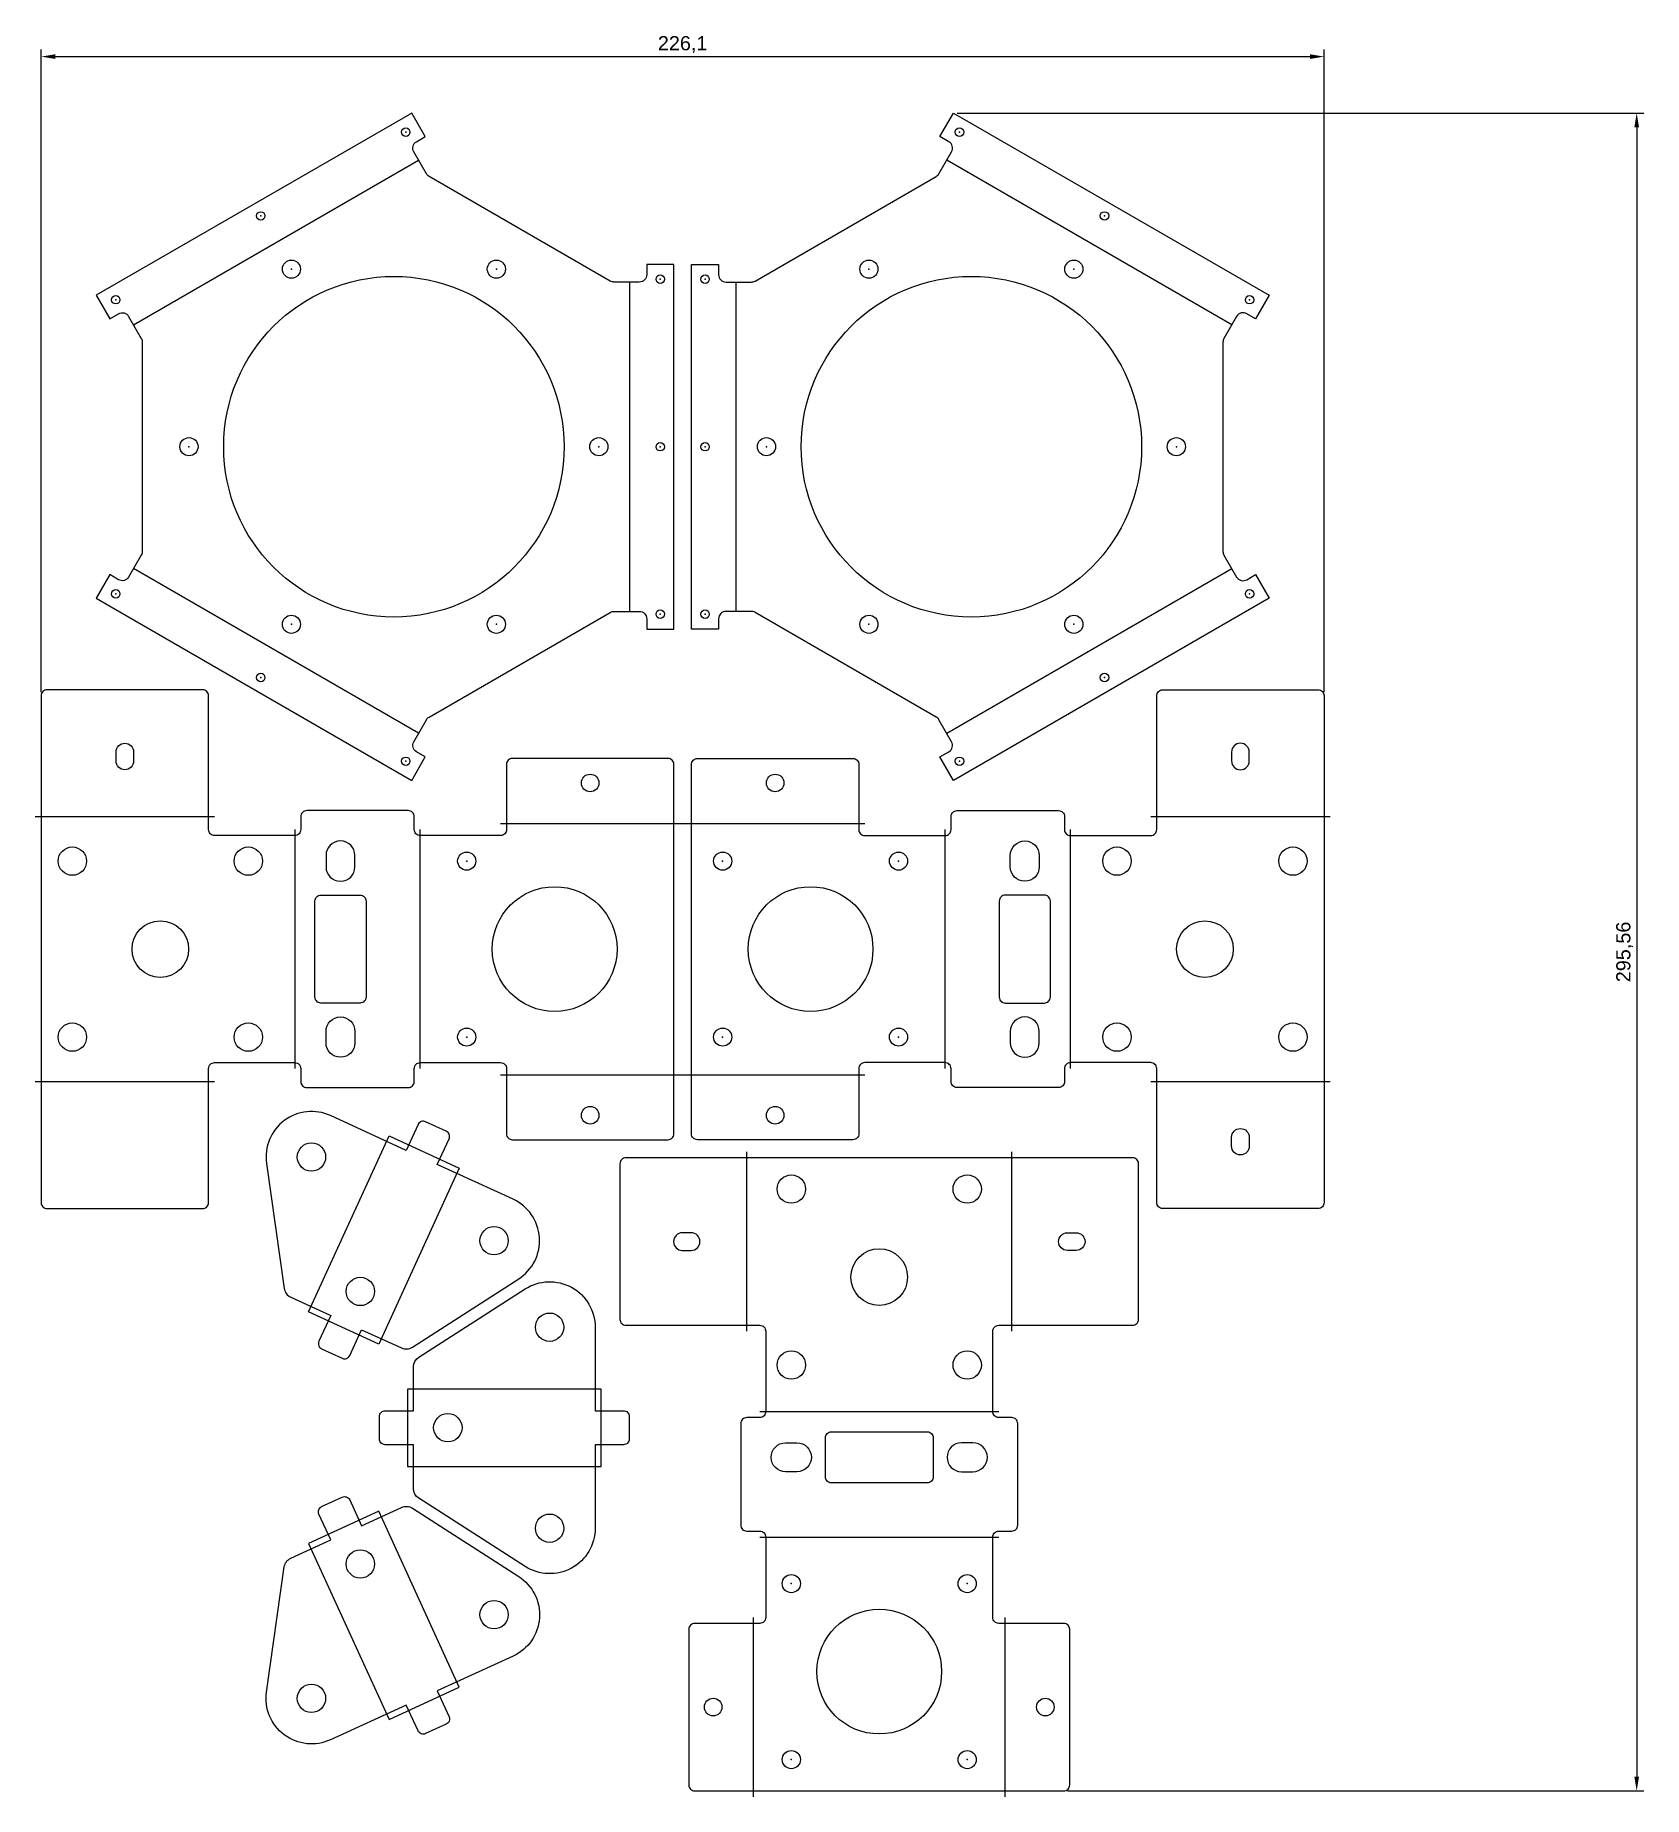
# Model space of a CAD drawing. Header units: millimetres. Extents: x -114 to 169, y -75 to 235.
import ezdxf

# ---------------------------------------------------------------- set-up
doc = ezdxf.new("R2010")
doc.units = ezdxf.units.MM
doc.layers.get('0').update_dxf_attribs({"color": 252})
for name, color, linetype in [('Contour extérieur', 3, 'Continuous'), ('Contour intérieur', 131, 'Continuous'), ('Face1_Gravure_V_pli_90°', 6, 'Continuous'), ('Perçage_1.5mm', 134, 'Continuous'), ('Perçage_3.2mm', 14, 'Continuous')]:
    doc.layers.add(name, color=color, linetype=linetype)
doc.styles.get("Standard").update_dxf_attribs({"font": 'arial.ttf'})
doc.dimstyles.new('ISO-25', dxfattribs={"dimtxt": 2.5, "dimasz": 2.5, "dimexe": 1.25, "dimexo": 0.625, "dimtad": 1, "dimtxsty": 'Standard', "dimcen": 2.5, "dimadec": 0, "dimazin": 0, "dimtfac": 1, "dimtmove": 0, "dimatfit": 3, "dimfxl": 1, "dimarcsym": 0})

# ---------------------------------------------------------------- blocks, each defined once
blk = doc.blocks.new('*D5')
at = {"color": 0, "lineweight": -2}
for p, q in [((-113.05, 119.24), (-113.05, 232.44)), ((-110.55, 231.19), (110.55, 231.19)), ((113.05, 119.24), (113.05, 232.44))]:
    blk.add_line(p, q, dxfattribs=at)
at = {"color": 0}
for points in [[(-110.55, 231.61), (-110.55, 230.78), (-113.05, 231.19)], [(110.55, 230.78), (110.55, 231.61), (113.05, 231.19)]]:
    blk.add_solid(points, dxfattribs=at)
at = {"color": 0, "insert": (0, 233.32), "char_height": 2.5, "attachment_point": 5}
blk.add_mtext('226,1', dxfattribs=at)
blk = doc.blocks.new('*D6')
at = {"color": 0, "lineweight": -2}
for p, q in [((48.37, 221.25), (169.39, 221.25)), ((168.14, 218.75), (168.14, -71.81)), ((67.8, -74.31), (169.39, -74.31))]:
    blk.add_line(p, q, dxfattribs=at)
at = {"color": 0}
for points in [[(168.55, 218.75), (167.72, 218.75), (168.14, 221.25)], [(167.72, -71.81), (168.55, -71.81), (168.14, -74.31)]]:
    blk.add_solid(points, dxfattribs=at)
at = {"color": 0, "insert": (166.01, 73.47), "char_height": 2.5, "attachment_point": 5, "rotation": 90}
blk.add_mtext('295,56', dxfattribs=at)

msp = doc.modelspace()

# ---------------------------------------------------------------- linework, layer by layer
for centre, radius in [((-48.803, 217.88), 0.75), ((48.803, 217.88), 0.75), ((-74.36, 203.125), 0.75), ((74.36, 203.125), 0.75), ((-68.947, 193.749), 1.6), ((-32.828, 193.749), 1.6), ((-3.943, 191.98), 0.75), ((3.943, 191.98), 0.75), ((32.828, 193.749), 1.6), ((68.947, 193.749), 1.6), ((-99.917, 188.37), 0.75), ((99.917, 188.37), 0.75), ((-87.006, 162.47), 1.6), ((-14.769, 162.47), 1.6), ((-3.943, 162.47), 0.75), ((3.943, 162.47), 0.75), ((14.769, 162.47), 1.6), ((87.006, 162.47), 1.6), ((-99.917, 136.57), 0.75), ((99.917, 136.57), 0.75), ((-3.943, 132.959), 0.75), ((3.943, 132.959), 0.75), ((-68.947, 131.19), 1.6), ((-32.828, 131.19), 1.6), ((32.828, 131.19), 1.6), ((68.947, 131.19), 1.6), ((-74.36, 121.814), 0.75), ((74.36, 121.814), 0.75), ((-48.803, 107.059), 0.75), ((48.803, 107.059), 0.75)]:
    msp.add_circle(centre, radius)
at = {"layer": 'Contour extérieur'}
for points in [[(-1.55, 194.58), (-1.55, 194.58), (-6.336, 194.58), (-6.336, 192.78, -0.4142136), (-7.636, 191.48), (-12.102, 191.48, -0.1316525), (-12.752, 191.654), (-44.681, 210.089, -0.1316525), (-45.157, 210.564), (-47.39, 214.432, -0.4142136), (-46.914, 216.208), (-45.355, 217.108), (-47.748, 221.252), (-103.365, 189.142), (-100.972, 184.997), (-99.413, 185.897, -0.4142136), (-97.637, 185.421), (-95.404, 181.554, -0.1316525), (-95.23, 180.904), (-95.23, 144.035, -0.1316525), (-95.404, 143.385), (-97.637, 139.518, -0.4142136), (-99.413, 139.042), (-100.972, 139.942), (-103.365, 135.797), (-47.748, 103.687), (-45.355, 107.831), (-46.914, 108.731, -0.4142136), (-47.39, 110.507), (-45.157, 114.375, -0.1316525), (-44.681, 114.851), (-12.752, 133.285, -0.1316525), (-12.102, 133.459), (-7.636, 133.459, -0.4142136), (-6.336, 132.159), (-6.336, 130.359), (-1.55, 130.359), (-1.55, 194.58)], [(1.55, 194.58), (1.55, 194.58), (6.336, 194.58), (6.336, 192.78, 0.4142136), (7.636, 191.48), (12.102, 191.48, 0.1316525), (12.752, 191.654), (44.681, 210.089, 0.1316525), (45.157, 210.564), (47.39, 214.432, 0.4142136), (46.914, 216.208), (45.355, 217.108), (47.748, 221.252), (103.365, 189.142), (100.972, 184.997), (99.413, 185.897, 0.4142136), (97.637, 185.421), (95.404, 181.554, 0.1316525), (95.23, 180.904), (95.23, 144.035, 0.1316525), (95.404, 143.385), (97.637, 139.518, 0.4142136), (99.413, 139.042), (100.972, 139.942), (103.365, 135.797), (47.748, 103.687), (45.355, 107.831), (46.914, 108.731, 0.4142136), (47.39, 110.507), (45.157, 114.375, 0.1316525), (44.681, 114.851), (12.752, 133.285, 0.1316525), (12.102, 133.459), (7.636, 133.459, 0.4142136), (6.336, 132.159), (6.336, 130.359), (1.55, 130.359), (1.55, 194.58)], [(-47.3, 95.018), (-47.3, 97.318, 0.4142136), (-48.35, 98.368), (-66.25, 98.368, 0.4142136), (-67.3, 97.318), (-67.3, 95.018, -0.4142136), (-68.35, 93.968), (-82.5, 93.968, -0.4142136), (-83.55, 95.018), (-83.55, 118.618, 0.4142136), (-84.6, 119.668), (-112, 119.668, 0.4142136), (-113.05, 118.618), (-113.05, 73.968), (-113.05, 29.318, 0.4142136), (-112, 28.268), (-84.6, 28.268, 0.4142136), (-83.55, 29.318), (-83.55, 52.918, -0.4142136), (-82.5, 53.968), (-68.35, 53.968, -0.4142136), (-67.3, 52.918), (-67.3, 50.618, 0.4142136), (-66.25, 49.568), (-48.35, 49.568, 0.4142136), (-47.3, 50.618), (-47.3, 52.918, -0.4142136), (-46.25, 53.968), (-32.1, 53.968, -0.4142136), (-31.05, 52.918), (-31.05, 41.443, 0.4142136), (-30, 40.393), (-2.6, 40.393, 0.4142136), (-1.55, 41.443), (-1.55, 73.968), (-1.55, 106.494, 0.4142136), (-2.6, 107.544), (-30, 107.544, 0.4142136), (-31.05, 106.494), (-31.05, 95.018, -0.4142136), (-32.1, 93.968), (-46.25, 93.968, -0.4142136)], [(47.3, 95.018), (47.3, 97.318, -0.4142136), (48.35, 98.368), (66.25, 98.368, -0.4142136), (67.3, 97.318), (67.3, 95.018, 0.4142136), (68.35, 93.968), (82.5, 93.968, 0.4142136), (83.55, 95.018), (83.55, 118.618, -0.4142136), (84.6, 119.668), (112, 119.668, -0.4142136), (113.05, 118.618), (113.05, 73.968), (113.05, 29.318, -0.4142136), (112, 28.268), (84.6, 28.268, -0.4142136), (83.55, 29.318), (83.55, 52.918, 0.4142136), (82.5, 53.968), (68.35, 53.968, 0.4142136), (67.3, 52.918), (67.3, 50.618, -0.4142136), (66.25, 49.568), (48.35, 49.568, -0.4142136), (47.3, 50.618), (47.3, 52.918, 0.4142136), (46.25, 53.968), (32.1, 53.968, 0.4142136), (31.05, 52.918), (31.05, 41.443, -0.4142136), (30, 40.393), (2.6, 40.393, -0.4142136), (1.55, 41.443), (1.55, 73.968), (1.55, 106.494, -0.4142136), (2.6, 107.544), (30, 107.544, -0.4142136), (31.05, 106.494), (31.05, 95.018, 0.4142136), (32.1, 93.968), (46.25, 93.968, 0.4142136)], [(-56.576, 6.922), (-49.547, 3.703, 0.2553725), (-47.634, 3.839), (-28.897, 15.866, 0.5931526), (-29.89, 29.898), (-43.253, 36.017), (-41.171, 40.563, 0.4142136), (-41.664, 41.888), (-45.3, 43.554, 0.4142136), (-46.626, 43.061), (-48.708, 38.515), (-62.07, 44.634, 0.5931526), (-73.342, 36.219), (-70.208, 14.176, 0.2553725), (-69.06, 12.639), (-62.031, 9.42), (-64.113, 4.874, 0.4142136), (-63.62, 3.549), (-59.983, 1.883, 0.4142136), (-58.658, 2.376)], [(55.7, -28.557), (58, -28.557, 0.4142136), (59.05, -27.507), (59.05, -9.607, 0.4142136), (58, -8.557), (55.7, -8.557, -0.4142136), (54.65, -7.507), (54.65, 6.643, -0.4142136), (55.7, 7.693), (79.3, 7.693, 0.4142136), (80.35, 8.743), (80.35, 36.143, 0.4142136), (79.3, 37.193), (34.65, 37.193), (-10, 37.193, 0.4142136), (-11.05, 36.143), (-11.05, 8.743, 0.4142136), (-10, 7.693), (13.6, 7.693, -0.4142136), (14.65, 6.643), (14.65, -7.507, -0.4142136), (13.6, -8.557), (11.3, -8.557, 0.4142136), (10.25, -9.607), (10.25, -27.507, 0.4142136), (11.3, -28.557), (13.6, -28.557, -0.4142136), (14.65, -29.607), (14.65, -43.757, -0.4142136), (13.6, -44.807), (2.124, -44.807, 0.4142136), (1.074, -45.857), (1.074, -73.257, 0.4142136), (2.124, -74.307), (34.65, -74.307), (67.176, -74.307, 0.4142136), (68.226, -73.257), (68.226, -45.857, 0.4142136), (67.176, -44.807), (55.7, -44.807, -0.4142136), (54.65, -43.757), (54.65, -29.607, -0.4142136)], [(-47.419, -7.343), (-47.419, 0.388, -0.2553725), (-46.499, 2.071), (-27.763, 14.099, -0.5931526), (-15.419, 7.354), (-15.419, -7.343), (-10.419, -7.343, -0.4142136), (-9.419, -8.343), (-9.419, -12.343, -0.4142136), (-10.419, -13.343), (-15.419, -13.343), (-15.419, -28.04, -0.5931526), (-27.763, -34.785), (-46.499, -22.757, -0.2553725), (-47.419, -21.074), (-47.419, -13.343), (-52.419, -13.343, -0.4142136), (-53.419, -12.343), (-53.419, -8.343, -0.4142136), (-52.419, -7.343)], [(-56.576, -27.608), (-49.547, -24.389, -0.2553725), (-47.634, -24.524), (-28.897, -36.552, -0.5931526), (-29.89, -50.583), (-43.253, -56.702), (-41.171, -61.248, -0.4142136), (-41.664, -62.574), (-45.3, -64.239, -0.4142136), (-46.626, -63.747), (-48.708, -59.201), (-62.07, -65.32, -0.5931526), (-73.342, -56.905), (-70.208, -34.862, -0.2553725), (-69.06, -33.325), (-62.031, -30.106), (-64.113, -25.56, -0.4142136), (-63.62, -24.235), (-59.983, -22.569, -0.4142136), (-58.658, -23.062)]]:
    msp.add_lwpolyline(points, format="xyb", close=True, dxfattribs=at)
at = {"layer": 'Contour intérieur'}
for points in [[(-96.75, 108.679), (-96.75, 107.118, -1), (-99.85, 107.118), (-99.85, 108.679, -1)], [(96.75, 108.679), (96.75, 107.118, 1), (99.85, 107.118), (99.85, 108.679, 1)], [(-62.85, 90.468), (-62.85, 88.468, 1), (-57.75, 88.468), (-57.75, 90.468, 1)], [(62.85, 90.468), (62.85, 88.468, -1), (57.75, 88.468), (57.75, 90.468, -1)], [(-64.8, 65.518), (-64.8, 82.418, -0.4142136), (-63.75, 83.468), (-56.85, 83.468, -0.4142136), (-55.8, 82.418), (-55.8, 65.518, -0.4142136), (-56.85, 64.468), (-63.75, 64.468, -0.4142136)], [(64.8, 65.518), (64.8, 82.418, 0.4142136), (63.75, 83.468), (56.85, 83.468, 0.4142136), (55.8, 82.418), (55.8, 65.518, 0.4142136), (56.85, 64.468), (63.75, 64.468, 0.4142136)], [(-62.85, 57.468), (-62.85, 59.468, -1), (-57.75, 59.468), (-57.75, 57.468, -1)], [(62.85, 57.468), (62.85, 59.468, 1), (57.75, 59.468), (57.75, 57.468, 1)], [(96.75, 39.257), (96.75, 40.818, -1), (99.85, 40.818), (99.85, 39.257, -1)], [(-0.061, 20.893), (1.5, 20.893, 1), (1.5, 23.993), (-0.061, 23.993, 1)], [(69.361, 20.893), (67.8, 20.893, -1), (67.8, 23.993), (69.361, 23.993, -1)], [(26.2, -11.057), (43.1, -11.057, -0.4142136), (44.15, -12.107), (44.15, -19.007, -0.4142136), (43.1, -20.057), (26.2, -20.057, -0.4142136), (25.15, -19.007), (25.15, -12.107, -0.4142136)], [(18.15, -13.007), (20.15, -13.007, -1), (20.15, -18.107), (18.15, -18.107, -1)], [(51.15, -13.007), (49.15, -13.007, 1), (49.15, -18.107), (51.15, -18.107, 1)]]:
    msp.add_lwpolyline(points, format="xyb", close=True, dxfattribs=at)
for centre, radius in [((-50.888, 162.47), 30), ((50.888, 162.47), 30), ((-16.3, 103.237), 1.55), ((16.3, 103.237), 1.55), ((-107.55, 89.468), 2.5), ((-76.55, 89.468), 2.5), ((76.55, 89.468), 2.5), ((107.55, 89.468), 2.5), ((-22.55, 73.968), 10.99), ((22.55, 73.968), 10.99), ((-92.05, 73.968), 4.99), ((92.05, 73.968), 4.99), ((-107.55, 58.468), 2.5), ((-76.55, 58.468), 2.5), ((76.55, 58.468), 2.5), ((107.55, 58.468), 2.5), ((-16.3, 44.699), 1.55), ((16.3, 44.699), 1.55), ((-65.419, 37.337), 2.5), ((19.15, 31.693), 2.5), ((50.15, 31.693), 2.5), ((-33.228, 22.595), 2.5), ((34.65, 16.193), 4.99), ((-56.791, 13.659), 2.5), ((-23.448, 7.36), 2.5), ((19.15, 0.693), 2.5), ((50.15, 0.693), 2.5), ((-41.383, -10.343), 2.5), ((-23.448, -28.046), 2.5), ((-56.791, -34.345), 2.5), ((-33.228, -43.281), 2.5), ((34.65, -53.307), 10.99), ((-65.419, -58.022), 2.5), ((5.381, -59.557), 1.55), ((63.919, -59.557), 1.55)]:
    msp.add_circle(centre, radius, dxfattribs=at)
at = {"layer": 'Face1_Gravure_V_pli_90°'}
for p, q in [((-96.78, 183.937), (-46.533, 212.947)), ((96.78, 183.937), (46.533, 212.947)), ((-9.35, 191.48), (-9.35, 133.459)), ((9.35, 191.48), (9.35, 133.459)), ((-46.533, 111.992), (-96.78, 141.002)), ((46.533, 111.992), (96.78, 141.002)), ((-114.1, 97.318), (-82.5, 97.318)), ((82.5, 97.318), (114.1, 97.318)), ((-68.35, 95.018), (-68.35, 52.918)), ((-46.25, 52.918), (-46.25, 95.018)), ((-32.1, 96.118), (32.1, 96.118)), ((46.25, 52.918), (46.25, 95.018)), ((68.35, 52.918), (68.35, 95.018)), ((-114.1, 50.618), (-82.5, 50.618)), ((-32.1, 51.818), (32.1, 51.818)), ((82.5, 50.618), (114.1, 50.618)), ((11.3, 6.643), (11.3, 38.243)), ((58, 6.643), (58, 38.243)), ((13.6, -7.507), (55.7, -7.507)), ((13.6, -29.607), (55.7, -29.607)), ((12.5, -75.357), (12.5, -43.757)), ((56.8, -43.757), (56.8, -75.357))]:
    msp.add_line(p, q, dxfattribs=at)
for points in [[(-65.928, 10.05), (-51.73, 41.054), (-39.356, 35.387), (-53.554, 4.383)], [(-48.469, -17.148), (-14.369, -17.148), (-14.369, -3.538), (-48.469, -3.538)], [(-65.928, -30.736), (-51.73, -61.74), (-39.356, -56.073), (-53.554, -25.069)]]:
    msp.add_lwpolyline(points, close=True, dxfattribs=at)
at = {"layer": 'Perçage_1.5mm'}
for p in [(-48.803, 217.88), (48.803, 217.88), (-74.36, 203.125), (74.36, 203.125), (-3.943, 191.98), (3.943, 191.98), (-99.917, 188.37), (99.917, 188.37), (-3.943, 162.47), (3.943, 162.47), (-99.917, 136.57), (99.917, 136.57), (-3.943, 132.959), (3.943, 132.959), (-74.36, 121.814), (74.36, 121.814), (-48.803, 107.059), (48.803, 107.059)]:
    msp.add_point(p, dxfattribs=at)
at = {"layer": 'Perçage_3.2mm'}
for centre in [(-38.05, 89.468), (7.05, 89.468), (38.05, 89.468), (-38.05, 58.468), (7.05, 58.468), (38.05, 58.468), (19.15, -37.807), (50.15, -37.807), (19.15, -68.807), (50.15, -68.807)]:
    msp.add_circle(centre, 1.6, dxfattribs=at)
for p in [(-68.947, 193.749), (-32.828, 193.749), (32.828, 193.749), (68.947, 193.749), (-87.006, 162.47), (-14.769, 162.47), (14.769, 162.47), (87.006, 162.47), (-68.947, 131.19), (-32.828, 131.19), (32.828, 131.19), (68.947, 131.19), (-38.05, 89.468), (7.05, 89.468), (38.05, 89.468), (-38.05, 58.468), (7.05, 58.468), (38.05, 58.468), (19.15, -37.807), (50.15, -37.807), (19.15, -68.807), (50.15, -68.807)]:
    msp.add_point(p, dxfattribs=at)

# ---------------------------------------------------------------- dimensions: what is measured, and where the dimension line sits
dim = msp.add_linear_dim(base=(113.05, 231.192), p1=(-113.05, 118.618), p2=(113.05, 118.618), dimstyle='ISO-25', override={"dimlfac": 1})
dim.commit()
dim.dimension.update_dxf_attribs({"geometry": '*D5', "text_midpoint": (0, 233.318)})
dim = msp.add_linear_dim(base=(168.137, -74.307), p1=(47.748, 221.252), p2=(67.176, -74.307), angle=90, dimstyle='ISO-25', override={"dimlfac": 1})
dim.commit()
dim.dimension.update_dxf_attribs({"geometry": '*D6', "text_midpoint": (166.011, 73.472)})

doc.saveas('drawing.dxf')
